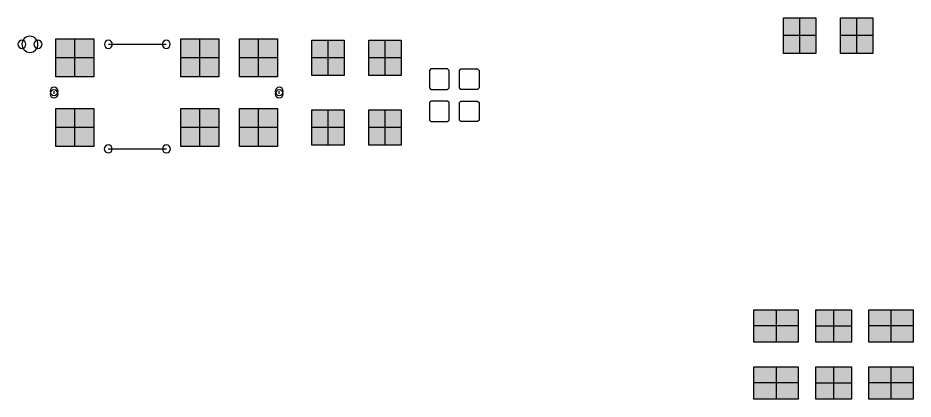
# Model space of a CAD drawing. Header units: millimetres. Extents: x -0.1 to 90.1, y -0.1 to 60.1.
# Drawn here: x 9.8 to 23.94, y 22.81 to 28.83 of the extents above; entities that cross this region are included whole.
import ezdxf

# ---------------------------------------------------------------- set-up
doc = ezdxf.new("R2010")
doc.units = ezdxf.units.MM
doc.layers.get('0').update_dxf_attribs({"color": 18, "true_color": 0x000000})
doc.layers.add('Bottom Overlay', color=54, linetype='Continuous', true_color=0x999900)
doc.layers.add('Bottom Paste', color=16, linetype='Continuous', true_color=0x7f0000)

# ---------------------------------------------------------------- blocks, each defined once
blk = doc.blocks.new('C0402_B_460')
at = {"layer": 'Bottom Paste', "true_color": 0x7f0000}
for points in [[(-0.195, 0.28), (-0.195, -0.28), (-0.705, -0.28), (-0.705, 0.28)], [(0.705, 0.28), (0.705, -0.28), (0.195, -0.28), (0.195, 0.28)]]:
    blk.add_hatch(color=16, dxfattribs=at).paths.add_polyline_path(points, flags=0)
at = {"layer": 'Bottom Paste', "color": 16, "true_color": 0x7f0000}
for p, q in [((-0.45, 0.28), (-0.45, -0.28)), ((0.45, 0.28), (0.45, -0.28)), ((-0.705, 0), (-0.195, 0)), ((0.195, 0), (0.705, 0))]:
    blk.add_line(p, q, dxfattribs=at)
for points in [[(-0.705, -0.28), (-0.705, 0), (-0.705, 0.28)], [(-0.705, 0.28), (-0.45, 0.28), (-0.195, 0.28)], [(-0.195, 0.28), (-0.195, 0), (-0.195, -0.28)], [(0.195, -0.28), (0.195, 0), (0.195, 0.28)], [(0.195, 0.28), (0.45, 0.28), (0.705, 0.28)], [(0.705, 0.28), (0.705, 0), (0.705, -0.28)], [(-0.195, -0.28), (-0.45, -0.28), (-0.705, -0.28)], [(0.705, -0.28), (0.45, -0.28), (0.195, -0.28)]]:
    blk.add_open_spline(points, degree=2, dxfattribs=at)
blk = doc.blocks.new('C0402_B_453')
at = {"layer": 'Bottom Paste', "true_color": 0x7f0000}
for points in [[(-0.195, 0.28), (-0.195, -0.28), (-0.705, -0.28), (-0.705, 0.28)], [(0.705, 0.28), (0.705, -0.28), (0.195, -0.28), (0.195, 0.28)]]:
    blk.add_hatch(color=16, dxfattribs=at).paths.add_polyline_path(points, flags=0)
at = {"layer": 'Bottom Paste', "color": 16, "true_color": 0x7f0000}
for p, q in [((-0.45, 0.28), (-0.45, -0.28)), ((0.45, 0.28), (0.45, -0.28)), ((-0.705, 0), (-0.195, 0)), ((0.195, 0), (0.705, 0))]:
    blk.add_line(p, q, dxfattribs=at)
for points in [[(-0.705, -0.28), (-0.705, 0), (-0.705, 0.28)], [(-0.705, 0.28), (-0.45, 0.28), (-0.195, 0.28)], [(-0.195, 0.28), (-0.195, 0), (-0.195, -0.28)], [(0.195, -0.28), (0.195, 0), (0.195, 0.28)], [(0.195, 0.28), (0.45, 0.28), (0.705, 0.28)], [(0.705, 0.28), (0.705, 0), (0.705, -0.28)], [(-0.195, -0.28), (-0.45, -0.28), (-0.705, -0.28)], [(0.705, -0.28), (0.45, -0.28), (0.195, -0.28)]]:
    blk.add_open_spline(points, degree=2, dxfattribs=at)
blk = doc.blocks.new('C0402_B_446')
at = {"layer": 'Bottom Paste', "true_color": 0x7f0000}
for points in [[(-0.195, 0.28), (-0.195, -0.28), (-0.705, -0.28), (-0.705, 0.28)], [(0.705, 0.28), (0.705, -0.28), (0.195, -0.28), (0.195, 0.28)]]:
    blk.add_hatch(color=16, dxfattribs=at).paths.add_polyline_path(points, flags=0)
at = {"layer": 'Bottom Paste', "color": 16, "true_color": 0x7f0000}
for p, q in [((-0.45, 0.28), (-0.45, -0.28)), ((0.45, 0.28), (0.45, -0.28)), ((-0.705, 0), (-0.195, 0)), ((0.195, 0), (0.705, 0))]:
    blk.add_line(p, q, dxfattribs=at)
for points in [[(-0.705, -0.28), (-0.705, 0), (-0.705, 0.28)], [(-0.705, 0.28), (-0.45, 0.28), (-0.195, 0.28)], [(-0.195, 0.28), (-0.195, 0), (-0.195, -0.28)], [(0.195, -0.28), (0.195, 0), (0.195, 0.28)], [(0.195, 0.28), (0.45, 0.28), (0.705, 0.28)], [(0.705, 0.28), (0.705, 0), (0.705, -0.28)], [(-0.195, -0.28), (-0.45, -0.28), (-0.705, -0.28)], [(0.705, -0.28), (0.45, -0.28), (0.195, -0.28)]]:
    blk.add_open_spline(points, degree=2, dxfattribs=at)
blk = doc.blocks.new('C0402_B_428')
at = {"layer": 'Bottom Paste', "true_color": 0x7f0000}
for points in [[(-0.195, 0.28), (-0.195, -0.28), (-0.705, -0.28), (-0.705, 0.28)], [(0.705, 0.28), (0.705, -0.28), (0.195, -0.28), (0.195, 0.28)]]:
    blk.add_hatch(color=16, dxfattribs=at).paths.add_polyline_path(points, flags=0)
at = {"layer": 'Bottom Paste', "color": 16, "true_color": 0x7f0000}
for p, q in [((-0.45, 0.28), (-0.45, -0.28)), ((0.45, 0.28), (0.45, -0.28)), ((-0.705, 0), (-0.195, 0)), ((0.195, 0), (0.705, 0))]:
    blk.add_line(p, q, dxfattribs=at)
for points in [[(-0.705, -0.28), (-0.705, 0), (-0.705, 0.28)], [(-0.705, 0.28), (-0.45, 0.28), (-0.195, 0.28)], [(-0.195, 0.28), (-0.195, 0), (-0.195, -0.28)], [(0.195, -0.28), (0.195, 0), (0.195, 0.28)], [(0.195, 0.28), (0.45, 0.28), (0.705, 0.28)], [(0.705, 0.28), (0.705, 0), (0.705, -0.28)], [(-0.195, -0.28), (-0.45, -0.28), (-0.705, -0.28)], [(0.705, -0.28), (0.45, -0.28), (0.195, -0.28)]]:
    blk.add_open_spline(points, degree=2, dxfattribs=at)
blk = doc.blocks.new('R0201_B_427')
at = {"layer": 'Bottom Paste'}
for p, q in [((-0.393, 0.138), (-0.369, 0.162)), ((-0.369, 0.162), (-0.105, 0.162)), ((-0.105, 0.162), (-0.081, 0.138)), ((0.105, 0.162), (0.081, 0.138)), ((0.369, 0.162), (0.105, 0.162)), ((0.393, 0.138), (0.369, 0.162)), ((-0.393, -0.138), (-0.393, 0.138)), ((-0.081, 0.138), (-0.081, -0.138)), ((0.081, 0.138), (0.081, -0.138)), ((0.393, -0.138), (0.393, 0.138)), ((-0.369, -0.162), (-0.393, -0.138)), ((-0.081, -0.138), (-0.105, -0.162)), ((0.081, -0.138), (0.105, -0.162)), ((0.369, -0.162), (0.393, -0.138)), ((-0.105, -0.162), (-0.369, -0.162)), ((0.105, -0.162), (0.369, -0.162))]:
    blk.add_line(p, q, dxfattribs=at)
blk = doc.blocks.new('FILTER_SMD_6P_L3_4_W1_6_SFI1206_601R201_B_85')
at = {"layer": 'Bottom Paste', "true_color": 0x7f0000}
for points in [[(-1.75, 0.85), (-1.15, 0.85), (-1.15, 0.25), (-1.75, 0.25)], [(0.225, 0.85), (0.825, 0.85), (0.825, 0.25), (0.225, 0.25)], [(1.15, 0.85), (1.75, 0.85), (1.75, 0.25), (1.15, 0.25)], [(-1.75, -0.25), (-1.15, -0.25), (-1.15, -0.85), (-1.75, -0.85)], [(0.225, -0.25), (0.825, -0.25), (0.825, -0.85), (0.225, -0.85)], [(1.15, -0.25), (1.75, -0.25), (1.75, -0.85), (1.15, -0.85)]]:
    blk.add_hatch(color=16, dxfattribs=at).paths.add_polyline_path(points, flags=0)
at = {"layer": 'Bottom Overlay'}
for points in [[(-0.919, 0.762), (-0.006, 0.762)], [(-1.778, -0.021), (-1.778, 0.02)], [(1.778, -0.021), (1.778, 0.02)], [(-0.922, -0.889), (-0.003, -0.889)]]:
    blk.add_lwpolyline(points, dxfattribs=at)
for centre, radius, start, end in [((-2.159, 0.762), 0.127, 0, 180), ((-2.286, 0.762), 0.0635, 0, 180), ((-2.286, 0.762), 0.0635, 180, 0), ((-2.159, 0.762), 0.127, 180, 0), ((-2.032, 0.762), 0.0635, 0, 180), ((-2.032, 0.762), 0.0635, 180, 0), ((-0.919, 0.762), 0.0635, 0, 180), ((-0.919, 0.762), 0.0635, 180, 0), ((-0.006, 0.762), 0.0635, 0, 180), ((-0.006, 0.762), 0.0635, 180, 0), ((-1.778, 0.02), 0.0635, 0, 180), ((-1.778, -0.021), 0.0635, 0, 180), ((-1.778, 0.02), 0.0635, 180, 0), ((1.778, 0.02), 0.0635, 0, 180), ((1.778, -0.021), 0.0635, 0, 180), ((1.778, 0.02), 0.0635, 180, 0), ((-1.778, -0.021), 0.0635, 180, 0), ((1.778, -0.021), 0.0635, 180, 0), ((-0.922, -0.889), 0.0635, 0, 180), ((-0.003, -0.889), 0.0635, 0, 180), ((-0.922, -0.889), 0.0635, 180, 0), ((-0.003, -0.889), 0.0635, 180, 0)]:
    blk.add_arc(centre, radius, start, end, dxfattribs=at)
at = {"layer": 'Bottom Paste', "color": 16, "true_color": 0x7f0000}
for p, q in [((-1.45, 0.25), (-1.45, 0.85)), ((0.525, 0.25), (0.525, 0.85)), ((1.45, 0.25), (1.45, 0.85)), ((-1.15, 0.55), (-1.75, 0.55)), ((0.825, 0.55), (0.225, 0.55)), ((1.75, 0.55), (1.15, 0.55)), ((-1.45, -0.85), (-1.45, -0.25)), ((0.525, -0.85), (0.525, -0.25)), ((1.45, -0.85), (1.45, -0.25)), ((-1.15, -0.55), (-1.75, -0.55)), ((0.825, -0.55), (0.225, -0.55)), ((1.75, -0.55), (1.15, -0.55))]:
    blk.add_line(p, q, dxfattribs=at)
for points in [[(-1.75, 0.85), (-1.45, 0.85), (-1.15, 0.85)], [(-1.75, 0.25), (-1.75, 0.55), (-1.75, 0.85)], [(-1.15, 0.85), (-1.15, 0.55), (-1.15, 0.25)], [(0.225, 0.85), (0.525, 0.85), (0.825, 0.85)], [(0.225, 0.25), (0.225, 0.55), (0.225, 0.85)], [(0.825, 0.85), (0.825, 0.55), (0.825, 0.25)], [(1.15, 0.85), (1.45, 0.85), (1.75, 0.85)], [(1.15, 0.25), (1.15, 0.55), (1.15, 0.85)], [(1.75, 0.85), (1.75, 0.55), (1.75, 0.25)], [(-1.15, 0.25), (-1.45, 0.25), (-1.75, 0.25)], [(0.825, 0.25), (0.525, 0.25), (0.225, 0.25)], [(1.75, 0.25), (1.45, 0.25), (1.15, 0.25)], [(-1.75, -0.25), (-1.45, -0.25), (-1.15, -0.25)], [(-1.75, -0.85), (-1.75, -0.55), (-1.75, -0.25)], [(-1.15, -0.25), (-1.15, -0.55), (-1.15, -0.85)], [(0.225, -0.25), (0.525, -0.25), (0.825, -0.25)], [(0.225, -0.85), (0.225, -0.55), (0.225, -0.25)], [(0.825, -0.25), (0.825, -0.55), (0.825, -0.85)], [(1.15, -0.25), (1.45, -0.25), (1.75, -0.25)], [(1.15, -0.85), (1.15, -0.55), (1.15, -0.25)], [(1.75, -0.25), (1.75, -0.55), (1.75, -0.85)], [(-1.15, -0.85), (-1.45, -0.85), (-1.75, -0.85)], [(0.825, -0.85), (0.525, -0.85), (0.225, -0.85)], [(1.75, -0.85), (1.45, -0.85), (1.15, -0.85)]]:
    blk.add_open_spline(points, degree=2, dxfattribs=at)
blk = doc.blocks.new('R0201_B_78')
at = {"layer": 'Bottom Paste'}
for p, q in [((-0.393, 0.138), (-0.369, 0.162)), ((-0.369, 0.162), (-0.105, 0.162)), ((-0.105, 0.162), (-0.081, 0.138)), ((0.105, 0.162), (0.081, 0.138)), ((0.369, 0.162), (0.105, 0.162)), ((0.393, 0.138), (0.369, 0.162)), ((-0.393, -0.138), (-0.393, 0.138)), ((-0.081, 0.138), (-0.081, -0.138)), ((0.081, 0.138), (0.081, -0.138)), ((0.393, -0.138), (0.393, 0.138)), ((-0.369, -0.162), (-0.393, -0.138)), ((-0.081, -0.138), (-0.105, -0.162)), ((0.081, -0.138), (0.105, -0.162)), ((0.369, -0.162), (0.393, -0.138)), ((-0.105, -0.162), (-0.369, -0.162)), ((0.105, -0.162), (0.369, -0.162))]:
    blk.add_line(p, q, dxfattribs=at)
blk = doc.blocks.new('R0402_B_71')
at = {"layer": 'Bottom Paste', "true_color": 0x7f0000}
for points in [[(-0.195, 0.35), (-0.195, -0.35), (-0.705, -0.35), (-0.705, 0.35)], [(0.705, 0.35), (0.705, -0.35), (0.195, -0.35), (0.195, 0.35)]]:
    blk.add_hatch(color=16, dxfattribs=at).paths.add_polyline_path(points, flags=0)
at = {"layer": 'Bottom Paste', "color": 16, "true_color": 0x7f0000}
for p, q in [((-0.45, 0.35), (-0.45, -0.35)), ((0.45, 0.35), (0.45, -0.35)), ((-0.705, 0), (-0.195, 0)), ((0.195, 0), (0.705, 0))]:
    blk.add_line(p, q, dxfattribs=at)
for points in [[(-0.705, -0.35), (-0.705, 0), (-0.705, 0.35)], [(-0.705, 0.35), (-0.45, 0.35), (-0.195, 0.35)], [(-0.195, 0.35), (-0.195, 0), (-0.195, -0.35)], [(0.195, -0.35), (0.195, 0), (0.195, 0.35)], [(0.195, 0.35), (0.45, 0.35), (0.705, 0.35)], [(0.705, 0.35), (0.705, 0), (0.705, -0.35)], [(-0.195, -0.35), (-0.45, -0.35), (-0.705, -0.35)], [(0.705, -0.35), (0.45, -0.35), (0.195, -0.35)]]:
    blk.add_open_spline(points, degree=2, dxfattribs=at)
blk = doc.blocks.new('R0402_B_68')
at = {"layer": 'Bottom Paste', "true_color": 0x7f0000}
for points in [[(-0.195, 0.35), (-0.195, -0.35), (-0.705, -0.35), (-0.705, 0.35)], [(0.705, 0.35), (0.705, -0.35), (0.195, -0.35), (0.195, 0.35)]]:
    blk.add_hatch(color=16, dxfattribs=at).paths.add_polyline_path(points, flags=0)
at = {"layer": 'Bottom Paste', "color": 16, "true_color": 0x7f0000}
for p, q in [((-0.45, 0.35), (-0.45, -0.35)), ((0.45, 0.35), (0.45, -0.35)), ((-0.705, 0), (-0.195, 0)), ((0.195, 0), (0.705, 0))]:
    blk.add_line(p, q, dxfattribs=at)
for points in [[(-0.705, -0.35), (-0.705, 0), (-0.705, 0.35)], [(-0.705, 0.35), (-0.45, 0.35), (-0.195, 0.35)], [(-0.195, 0.35), (-0.195, 0), (-0.195, -0.35)], [(0.195, -0.35), (0.195, 0), (0.195, 0.35)], [(0.195, 0.35), (0.45, 0.35), (0.705, 0.35)], [(0.705, 0.35), (0.705, 0), (0.705, -0.35)], [(-0.195, -0.35), (-0.45, -0.35), (-0.705, -0.35)], [(0.705, -0.35), (0.45, -0.35), (0.195, -0.35)]]:
    blk.add_open_spline(points, degree=2, dxfattribs=at)

msp = doc.modelspace()

# ---------------------------------------------------------------- block references
for name, p, rotation in [('C0402_B_453', (22.6, 28.549), 180), ('C0402_B_428', (15.15, 28.2), 180), ('R0201_B_78', (16.692, 27.862), 180), ('R0201_B_427', (16.692, 27.354), 180), ('C0402_B_460', (15.15, 27.1), 180), ('R0402_B_68', (21.776, 23.516), 270), ('C0402_B_446', (22.685, 23.516), 90), ('R0402_B_71', (23.589, 23.516), 270)]:
    msp.add_blockref(name, p, dxfattribs=dict(rotation=rotation))
msp.add_blockref('FILTER_SMD_6P_L3_4_W1_6_SFI1206_601R201_B_85', (12.15, 27.65))

doc.saveas('drawing.dxf')
